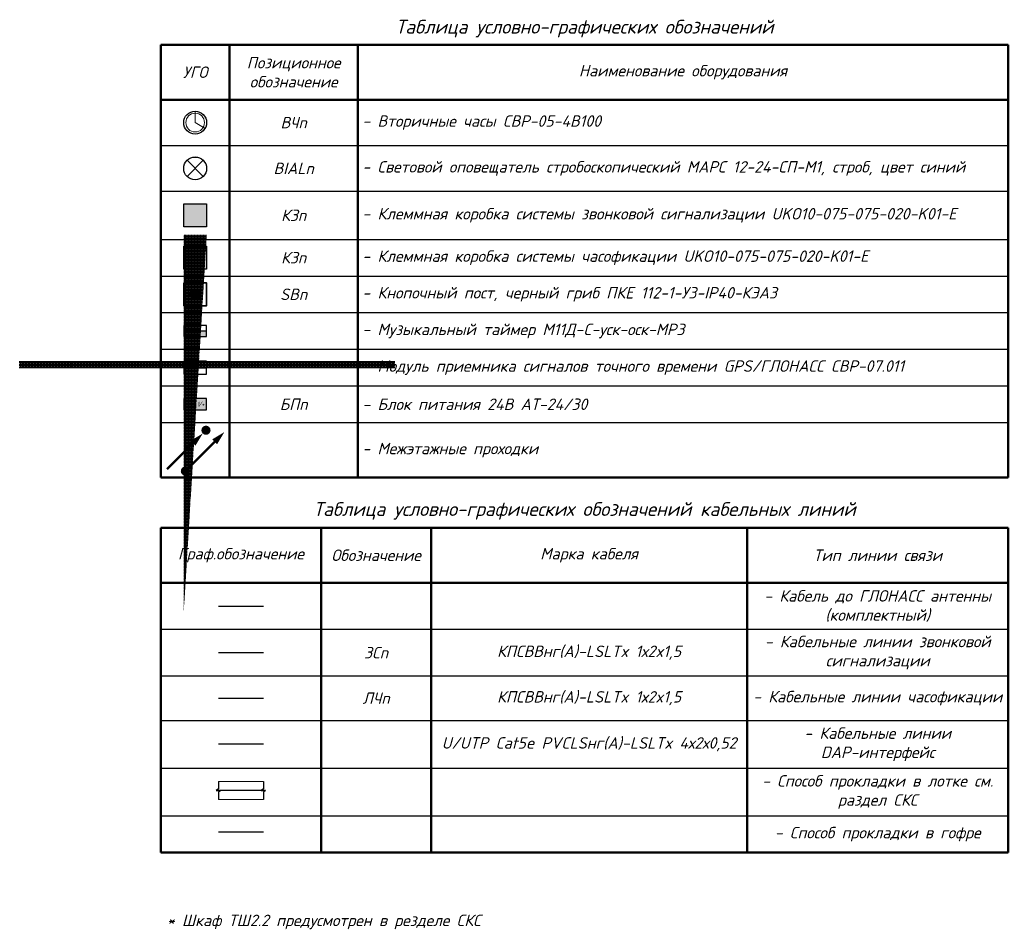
# Model space of a CAD drawing. Extents: x 69141456 to 70100388, y -33501327 to -33101377.
# Drawn here: x 69294223 to 69315802, y -33501327 to -33481474 of the extents above; entities that cross this region are included whole.
import ezdxf
from ezdxf.enums import TextEntityAlignment as Align

# ---------------------------------------------------------------- set-up
doc = ezdxf.new("R2010")
doc.units = 0
doc.header["$LTSCALE"] = 100
doc.set_wipeout_variables(frame=1)
for name, color, linetype, lineweight in [('1.АПС_текст', 7, 'Continuous', 15), ('Оборудование', 1, 'Continuous', 30), ('СКС', 1, 'Continuous', 30), ('СКУД', 190, 'Continuous', 35), ('СС_ЗВ_Кабель', 1, 'Continuous', 30), ('СС_ЗВ_Оборудование', 1, 'Continuous', 30), ('СС_СКК_Лоток', 170, 'Continuous', 25), ('СС_ЭЧС_Кабель', 180, 'Continuous', 30), ('СС_ЭЧС_Оборудование', 180, 'Continuous', 30)]:
    doc.layers.add(name, color=color, linetype=linetype, lineweight=lineweight)
doc.layers.add('PDF _Текст', color=7, linetype='Continuous')
doc.styles.add('ISOCPEUR', font='isocpeui.ttf', dxfattribs={"height": 250})
doc.linetypes.add('Kabl_in_Tube', pattern='A,10,[133,ltypeshp.shx,S=1,R=0,X=0,Y=0],10', length=20)

# ---------------------------------------------------------------- blocks, each defined once
blk = doc.blocks.new('*T82')
at = {"color": 0, "lineweight": 50, "transparency": 16777216}
for p, q in [((0, 0), (18500, 0)), ((0, 0), (0, -9449)), ((18500, 0), (18500, -9449)), ((0, -1200), (18500, -1200)), ((0, -9449), (18500, -9449))]:
    blk.add_line(p, q, dxfattribs=at)
at = {"color": 0, "linetype": 'ByBlock', "lineweight": 50, "transparency": 16777216}
for p, q in [((1500, 0), (1500, -9449)), ((4300, 0), (4300, -9449))]:
    blk.add_line(p, q, dxfattribs=at)
at = {"color": 0, "lineweight": -2, "transparency": 16777216}
blk.add_line((0, -2200), (1500, -2200), dxfattribs=at)
at = {"linetype": 'ByBlock', "transparency": 16777216}
for p, q in [((1500, -2200), (18500, -2200)), ((0, -3200), (18500, -3200)), ((0, -4249), (18500, -4249)), ((0, -5049), (18500, -5049)), ((0, -5849), (1500, -5849)), ((0, -6649), (1500, -6649)), ((0, -7449), (18500, -7449)), ((0, -8249), (18500, -8249))]:
    blk.add_line(p, q, dxfattribs=at)
at = {"color": 0, "linetype": 'ByBlock', "lineweight": -2, "transparency": 16777216}
for p, q in [((1500, -5849), (18500, -5849)), ((1500, -6649), (18500, -6649))]:
    blk.add_line(p, q, dxfattribs=at)
at = {"transparency": 16777216, "char_height": 250, "style": 'ISOCPEUR'}
for s, insert, width, attachment_point in [('Позиционное^Jобозначение', (2900, -600), 2600, 5), ('УГО', (750, -600), 1300, 5), ('Наименование оборудования', (11400, -600), 14000, 5), ('ВЧn', (2900, -1700), 2600, 5), ('- Вторичные часы СВР-05-4В100', (4400, -1700), 14000, 4), ('BIALn', (2900, -2700), 2600, 5), ('- Световой оповещатель стробоскопический МАРС 12-24-СП-М1, строб, цвет синий', (4400, -2700), 14000, 4), ('- Клеммная коробка системы звонковой сигнализации UKO10-075-075-020-K01-E', (4400, -3724), 14000, 4), ('- Клеммная коробка системы часофикации UKO10-075-075-020-K01-E', (4400, -4649), 14000, 4), ('- Музыкальный таймер М11Д-C-уск-оск-MP3', (4400, -6249), 14000, 4), ('БПn', (2900, -7849), 2600, 5), ('- Блок питания 24В АТ-24/30', (4400, -7849), 14000, 4), ('- Межэтажные проходки', (4400, -8849), 14000, 4)]:
    blk.add_mtext(s, dxfattribs=dict(at, insert=insert, width=width, attachment_point=attachment_point))
at = {"color": 0, "transparency": 16777216, "char_height": 250, "style": 'ISOCPEUR'}
for s, insert, width, attachment_point in [('{\\C256;КЗn}', (2900, -3724), 2600, 5), ('{\\C256;КЗn}', (2900, -4649), 2600, 5), ('{\\C256;SBn}', (2900, -5449), 2600, 5), ('{\\C256;- Кнопочный пост, черный гриб ПКЕ 112-1-У3-IP40-КЭАЗ\\fMuseo Sans Cyrl 300|b0|i1|c204|p2;\\H0.91667x; }', (4400, -5449), 14000, 4), ('{\\C256;- Модуль приемника сигналов точного времени GPS/ГЛОНАСС СВР-07.011}', (4400, -7049), 14000, 4)]:
    blk.add_mtext(s, dxfattribs=dict(at, insert=insert, width=width, attachment_point=attachment_point))
blk = doc.blocks.new('Часы 1')
at = {"color": 180}
blk.add_wipeout([(-226, 107), (-149, 200), (-43, 246), (92, 233), (172, 181), (239, 73), (241, -66), (185, -168), (97, -230), (0, -250), (-121, -219), (-208, -138), (-250, -15), (-243, 58)], dxfattribs=at)
at = {"color": 180, "linetype": 'Continuous', "lineweight": 0}
for p, q in [((0, 250), (0, 0)), ((0, 0), (215, -128))]:
    blk.add_line(p, q, dxfattribs=at)
at = {"color": 180, "linetype": 'Continuous', "lineweight": 30}
blk.add_circle((0, 0), 250, dxfattribs=at)
at = {"color": 180, "lineweight": 0, "ltscale": 100}
blk.add_circle((0, 0), 204, dxfattribs=at)
blk = doc.blocks.new('Страбоскоп 1')
at = {"color": 1}
blk.add_wipeout([(-250, 0), (-231, 95), (-177, 177), (-72, 239), (40, 247), (142, 206), (217, 124), (250, 0), (230, -98), (177, -177), (119, -220), (31, -248), (-59, -243), (-126, -216), (-198, -152), (-236, -82)], dxfattribs=at)
at = {"layer": 'СКС', "color": 1, "ltscale": 30}
for points in [[(-177, 177), (177, -177)], [(-177, -177), (177, 177)]]:
    blk.add_lwpolyline(points, dxfattribs=at)
at = {"layer": 'СКС', "color": 1, "linetype": 'Continuous', "lineweight": 30}
blk.add_circle((0, 0), 250, dxfattribs=at)
blk = doc.blocks.new('КК1')
at = {"true_color": 0xffffff}
h = blk.add_hatch(color=7, dxfattribs=at)
h.dxf.hatch_style = 1
h.paths.add_polyline_path([(0, 500), (0, 0), (500, 0), (500, 500)])
at = {"color": 1, "lineweight": 30}
for p, q in [((0, 500), (500, 500)), ((0, 0), (0, 500)), ((500, 500), (500, 0)), ((500, 0), (0, 0))]:
    blk.add_line(p, q, dxfattribs=at)
blk = doc.blocks.new('КК2')
at = {"true_color": 0xffffff}
h = blk.add_hatch(color=7, dxfattribs=at)
h.dxf.hatch_style = 1
h.paths.add_polyline_path([(0, 500), (0, 0), (500, 0), (500, 500)])
at = {"color": 180, "lineweight": 30}
for p, q in [((0, 500), (500, 500)), ((0, 0), (0, 500)), ((500, 500), (500, 0)), ((500, 0), (0, 0))]:
    blk.add_line(p, q, dxfattribs=at)
blk = doc.blocks.new('Кнопка черный гриб')
at = {"layer": 'СКУД'}
h = blk.add_hatch(color=256, dxfattribs=at)
h.dxf.hatch_style = 1
edge = h.paths.add_edge_path()
edge.add_arc((250, 250), 112, 0, 360)
blk.add_lwpolyline([(0, 500), (500, 500), (500, 0), (0, 0)], close=True, dxfattribs=at)
blk.add_circle((250, 250), 112, dxfattribs=at)
blk = doc.blocks.new('Виктория 1')
at = {"layer": 'СС_ЗВ_Оборудование', "ltscale": 30}
h = blk.add_hatch(dxfattribs=at)
h.set_pattern_fill('ANGLE', color=256, scale=0.740441, angle=-90)
h.set_pattern_definition([(270, (-3780973128.1476, 6657555359.8346), (5.1719784470242, -1e-15), [3.761438870563, -1.410539576461]), (360, (-3780973128.1476, 6657555359.8346), (1e-15, 5.1719784470242), [3.761438870563, -1.410539576461])])
h.paths.add_polyline_path([(250, 0), (250, 119), (-250, 119), (-250, 0)])
blk.add_lwpolyline([(250, 0), (250, 238), (-250, 238), (-250, 0)], close=True, dxfattribs=at)
blk.add_lwpolyline([(-250, 119), (250, 119)], dxfattribs=at)
blk = doc.blocks.new('Глонас 1')
at = {"layer": 'СС_ЭЧС_Оборудование', "ltscale": 30, "true_color": 0xf8d731}
h = blk.add_hatch(dxfattribs=at)
h.set_pattern_fill('ANGLE', color=40, scale=1.171586, angle=90)
h.set_pattern_definition([(90, (5982566542.105, -10534131044.774), (-8.1835293222317, 5e-15), [5.951657688896, -2.231871633336]), (180, (5982566542.105, -10534131044.774), (-5e-15, -8.1835293222317), [5.951657688896, -2.231871633336])])
h.paths.add_polyline_path([(-250, 151), (-250, 0), (250, 0), (250, 151)])
at = {"layer": 'СС_ЗВ_Оборудование', "color": 18, "ltscale": 30, "true_color": 0x000000}
blk.add_lwpolyline([(250, 0), (-250, 0)], dxfattribs=at)
at = {"layer": 'СС_ЭЧС_Оборудование', "color": 18, "ltscale": 30, "true_color": 0x000000}
blk.add_lwpolyline([(-250, 151), (-250, -131), (250, -131), (250, 151)], close=True, dxfattribs=at)
blk = doc.blocks.new('Блок питания 24в 1')
at = {"true_color": 0xffffff}
h = blk.add_hatch(color=7, dxfattribs=at)
h.dxf.hatch_style = 1
h.paths.add_polyline_path([(0, 250), (0, 0), (500, 0), (500, 250)])
at = {"layer": 'Оборудование', "lineweight": 30, "ltscale": 100}
for p, q in [((500, 250), (0, 250)), ((0, 250), (0, 0)), ((500, 0), (500, 250)), ((0, 0), (500, 0))]:
    blk.add_line(p, q, dxfattribs=at)
at = {"layer": 'Оборудование', "lineweight": 30, "ltscale": 100, "style": 'ISOCPEUR', "oblique": 10, "width": 0.8}
blk.add_text('-24V+', height=112.5, dxfattribs=at).set_placement((250, 125), align=Align.MIDDLE_CENTER)
blk = doc.blocks.new('*U67')
blk.add_hatch(color=256).paths.add_polyline_path([(-0.71, -0.71, 1), (0.71, 0.71, 1)])
blk.add_lwpolyline([(-0.71, -0.71, 0, 1.5, 0), (-2.83, -2.83, 2, 2, 0)], format="xyseb")
at = {"const_width": 0.5}
blk.add_lwpolyline([(-8.5, -8.5), (-2.83, -2.83)], dxfattribs=at)
blk = doc.blocks.new('*U65')
blk.add_hatch(color=256).paths.add_polyline_path([(-0.71, -0.71, 1), (0.71, 0.71, 1)])
blk.add_lwpolyline([(8.5, 8.5, 0, 1.5, 0), (6.38, 6.38, 2, 2, 0)], format="xyseb")
at = {"const_width": 0.5}
blk.add_lwpolyline([(0.5, 0.5), (6.38, 6.38)], dxfattribs=at)
blk = doc.blocks.new('*T83')
at = {"color": 0, "linetype": 'ByBlock', "lineweight": 50, "transparency": 16777216}
for p, q in [((0, 0), (18500, 0)), ((0, 0), (0, -1200)), ((3500, 0), (3500, -7089)), ((5900, 0), (5900, -7089)), ((12800, 0), (12800, -7089)), ((18500, 0), (18500, -7089))]:
    blk.add_line(p, q, dxfattribs=at)
at = {"color": 0, "lineweight": 50, "transparency": 16777216}
for p, q in [((0, -1200), (18500, -1200)), ((0, -1200), (0, -7089)), ((0, -7089), (18500, -7089))]:
    blk.add_line(p, q, dxfattribs=at)
at = {"linetype": 'ByBlock', "transparency": 16777216}
for p, q in [((0, -2217), (18500, -2217)), ((0, -3235), (18500, -3235)), ((0, -4205), (3500, -4205)), ((5900, -4205), (18500, -4205)), ((5900, -5247), (12800, -5247)), ((5900, -6289), (12800, -6289))]:
    blk.add_line(p, q, dxfattribs=at)
at = {"color": 0, "linetype": 'ByBlock', "lineweight": -2, "transparency": 16777216}
blk.add_line((3500, -4205), (5900, -4205), dxfattribs=at)
at = {"color": 0, "lineweight": -2, "transparency": 16777216}
for p, q in [((0, -5247), (5900, -5247)), ((12800, -5247), (18500, -5247)), ((0, -6289), (5900, -6289)), ((12800, -6289), (18500, -6289))]:
    blk.add_line(p, q, dxfattribs=at)
at = {"transparency": 16777216, "char_height": 250, "attachment_point": 5, "style": 'ISOCPEUR'}
for s, insert, width in [('Граф.обозначение', (1750, -600), 3300), ('Обозначение', (4700, -600), 2200), ('Марка кабеля', (9350, -600), 6700), ('Тип линии связи', (15650, -600), 5500), ('- Кабель до ГЛОНАСС антенны (комплектный)', (15650, -1708), 5500), ('- Кабельные линии звонковой сигнализации', (15650, -2726), 5500), ('КПСВВнг(А)-LSLTx 1х2x1,5', (9350, -2726), 6700), ('КПСВВнг(А)-LSLTx 1х2x1,5', (9350, -3720), 6700), ('- Кабельные линии часофикации', (15650, -3720), 5500), ('- Кабельные линии DAP-интерфейс', (15650, -4726), 5500), ('U/UTP Cat5e PVCLSнг(А)-LSLTx 4х2х0,52', (9350, -4726), 6700), ('- Способ прокладки в лотке см. раздел СКС', (15650, -5768), 5500), ('- Способ прокладки в гофре', (15650, -6689), 5500)]:
    blk.add_mtext(s, dxfattribs=dict(at, insert=insert, width=width))
at = {"color": 0, "transparency": 16777216, "char_height": 250, "width": 2200, "attachment_point": 5, "style": 'ISOCPEUR'}
for s, insert in [('{\\C256;ЗСn}', (4700, -2726)), ('{\\C256;ЛЧn}', (4700, -3720))]:
    blk.add_mtext(s, dxfattribs=dict(at, insert=insert))

msp = doc.modelspace()

# ---------------------------------------------------------------- linework, layer by layer
for points in [[(69298563.6, -33498098.8), (69298563.6, -33498263.8), (69298513.6, -33498298.8), (69298563.6, -33498298.8), (69298613.6, -33498298.8), (69298563.6, -33498333.8), (69298563.6, -33498498.8)], [(69299541.1, -33498098.8), (69299541.1, -33498263.8), (69299491.1, -33498298.8), (69299541.1, -33498298.8), (69299591.1, -33498298.8), (69299541.1, -33498333.8), (69299541.1, -33498498.8)]]:
    msp.add_lwpolyline(points)
at = {"layer": 'СС_ЗВ_Кабель', "color": 1}
msp.add_line((69298563.6, -33495288.9), (69299541.1, -33495288.9), dxfattribs=at)
at = {"layer": 'СС_ЗВ_Кабель', "color": 6}
msp.add_line((69298563.6, -33497279.2), (69299541.1, -33497279.2), dxfattribs=at)
at = {"layer": 'СС_СКК_Лоток', "color": 18, "lineweight": 20, "true_color": 0x000000}
for p, q in [((69299541.1, -33498098.8), (69298563.6, -33498098.8)), ((69298563.6, -33498498.8), (69299541.1, -33498498.8))]:
    msp.add_line(p, q, dxfattribs=at)
at = {"layer": 'СС_ЭЧС_Кабель', "color": 3}
msp.add_line((69298563.6, -33494271.6), (69299541.1, -33494271.6), dxfattribs=at)
at = {"layer": 'СС_ЭЧС_Кабель', "color": 180}
msp.add_line((69298563.6, -33496283.3), (69299541.1, -33496283.3), dxfattribs=at)
at = {"layer": 'СС_ЭЧС_Кабель', "linetype": 'Kabl_in_Tube'}
msp.add_line((69298563.6, -33499199.7), (69299541.1, -33499199.7), dxfattribs=at)
at = {"layer": 'СС_ЭЧС_Кабель'}
msp.add_lwpolyline([(69299591.1, -33498298.8), (69298513.6, -33498298.8)], dxfattribs=at)

# ---------------------------------------------------------------- block references
for name, p in [('*T82', (69297302.4, -33482018.4)), ('КК1', (69297802.4, -33485992.9)), ('Глонас 1', (69298052.4, -33489077.3)), ('КК2', (69297802.4, -33486917.3)), ('Кнопка черный гриб', (69297802.4, -33487717.3)), ('Виктория 1', (69298052.4, -33488386.4)), ('Блок питания 24в 1', (69297802.4, -33489992.3)), ('*T83', (69297302.4, -33492563.3))]:
    msp.add_blockref(name, p)
at = {"layer": 'СС_СКК_Лоток', "color": 7, "xscale": 100, "yscale": 100, "zscale": 100}
for name, p in [('*U67', (69298288.3, -33490434.6)), ('*U65', (69297839.2, -33491325.4))]:
    msp.add_blockref(name, p, dxfattribs=at)

# ---------------------------------------------------------------- texts
at = {"layer": '1.АПС_текст', "ltscale": 400, "char_height": 300, "width": 18500, "attachment_point": 5, "style": 'ISOCPEUR'}
for s, insert in [('Таблица условно-графических обозначений', (69306552.4, -33481666.5)), ('Таблица условно-графических обозначений кабельных линий', (69306552.4, -33492195.9))]:
    msp.add_mtext(s, dxfattribs=dict(at, insert=insert))
at = {"layer": 'PDF _Текст', "insert": (69297434.7, -33501327.3), "char_height": 250, "attachment_point": 7, "style": 'ISOCPEUR'}
msp.add_mtext('* Шкаф ТШ2.2 предусмотрен в резделе СКС', dxfattribs=at)

# ---------------------------------------------------------------- next in the draw order: block references
for name, p in [('Часы 1', (69298052.4, -33483718.4)), ('Страбоскоп 1', (69298052.4, -33484718.4))]:
    msp.add_blockref(name, p)

doc.saveas('drawing.dxf')
